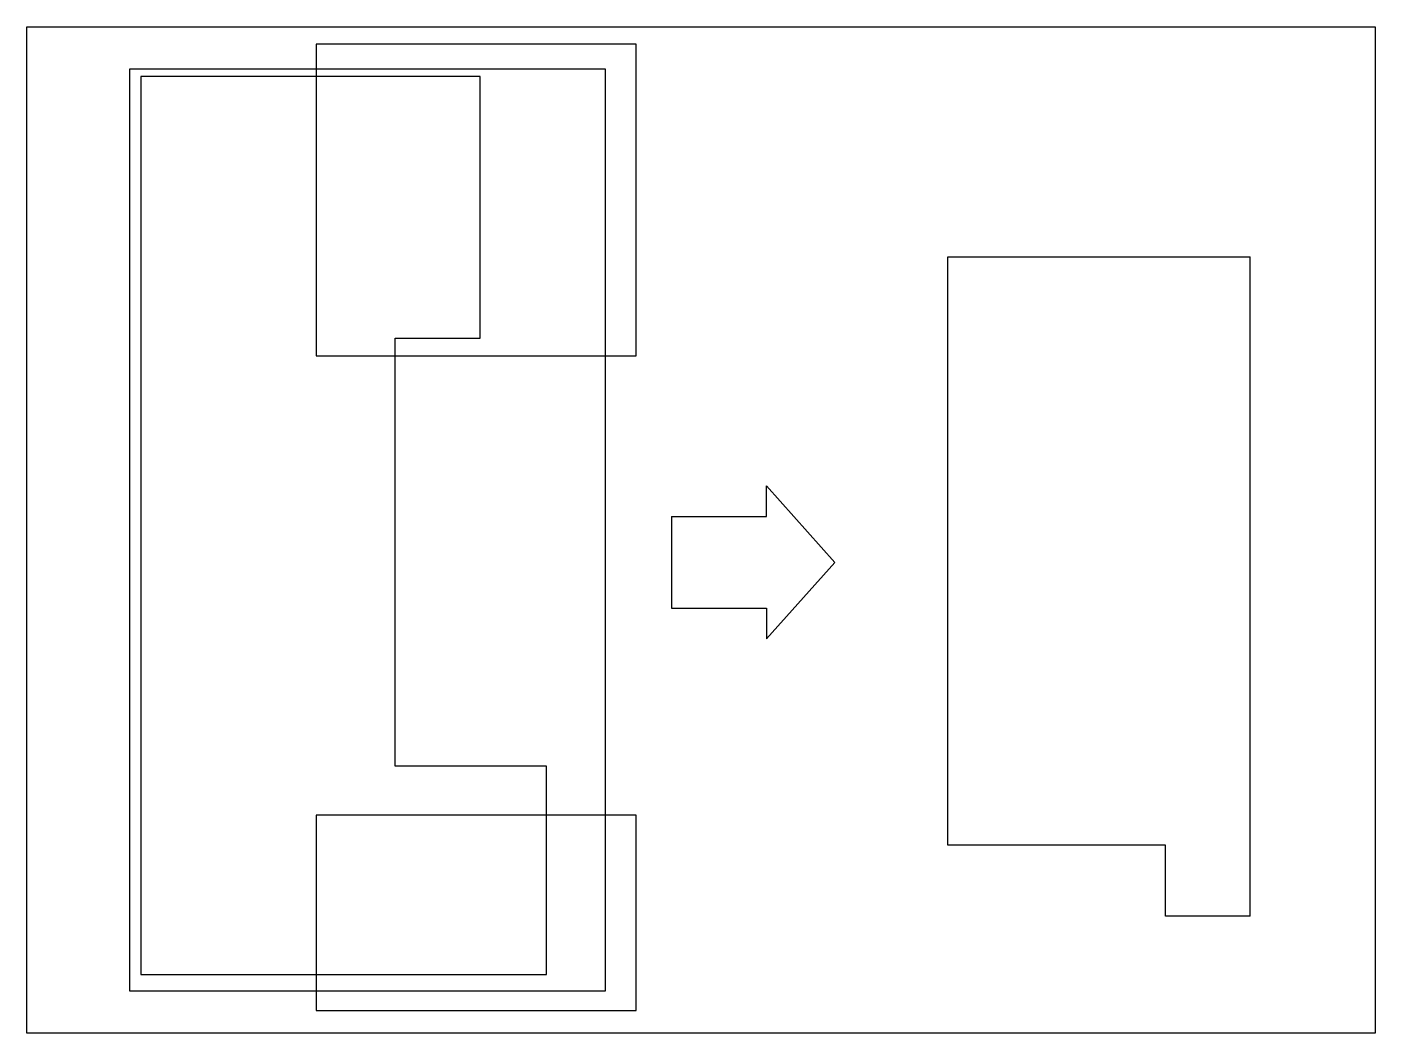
# Model space of a CAD drawing. Header units: millimetres. Extents: x 2848 to 6961, y 1568 to 7914.
# Drawn here: x 3550.8 to 3710.7, y 1743.5 to 1862.9 of the extents above; entities that cross this region are included whole.
import ezdxf

# ---------------------------------------------------------------- set-up
doc = ezdxf.new("R2010")
doc.units = ezdxf.units.MM

msp = doc.modelspace()

# ---------------------------------------------------------------- linework, layer by layer
at = {"color": 3}
for p, q in [((3660, 1835.58), (3695.88, 1835.58)), ((3695.88, 1757.37), (3685.83, 1757.37))]:
    msp.add_line(p, q, dxfattribs=at)
for p, q in [((3638.49, 1804.78), (3638.49, 1808.41)), ((3638.49, 1808.41), (3646.62, 1799.33)), ((3627.22, 1804.78), (3638.49, 1804.78)), ((3627.22, 1804.78), (3627.22, 1793.89)), ((3638.49, 1790.26), (3646.62, 1799.33)), ((3627.22, 1793.89), (3638.49, 1793.89)), ((3638.49, 1793.89), (3638.49, 1790.26))]:
    msp.add_line(p, q)
msp.add_lwpolyline([(3550.8, 1862.86), (3710.67, 1862.86), (3710.67, 1743.49), (3550.8, 1743.49)], close=True)
at = {"color": 5}
for points in [[(3623.04, 1860.8), (3585.08, 1860.8), (3585.08, 1823.84), (3623.04, 1823.84)], [(3623.04, 1769.33), (3585.08, 1769.33), (3585.08, 1746.16), (3623.04, 1746.16)]]:
    msp.add_lwpolyline(points, close=True, dxfattribs=at)
at = {"color": 2}
for points in [[(3562.95, 1857.86), (3562.95, 1748.49), (3619.4, 1748.49), (3619.4, 1857.86)], [(3604.54, 1856.99), (3564.29, 1856.99), (3564.29, 1750.45), (3612.42, 1750.45), (3612.42, 1775.17), (3594.48, 1775.17), (3594.48, 1825.92), (3604.54, 1825.92)]]:
    msp.add_lwpolyline(points, close=True, dxfattribs=at)
at = {"color": 3}
for points in [[(3685.83, 1757.37), (3685.83, 1765.78), (3660, 1765.78), (3660, 1835.58)], [(3695.88, 1757.37), (3695.88, 1835.58)]]:
    msp.add_lwpolyline(points, dxfattribs=at)

doc.saveas('drawing.dxf')
